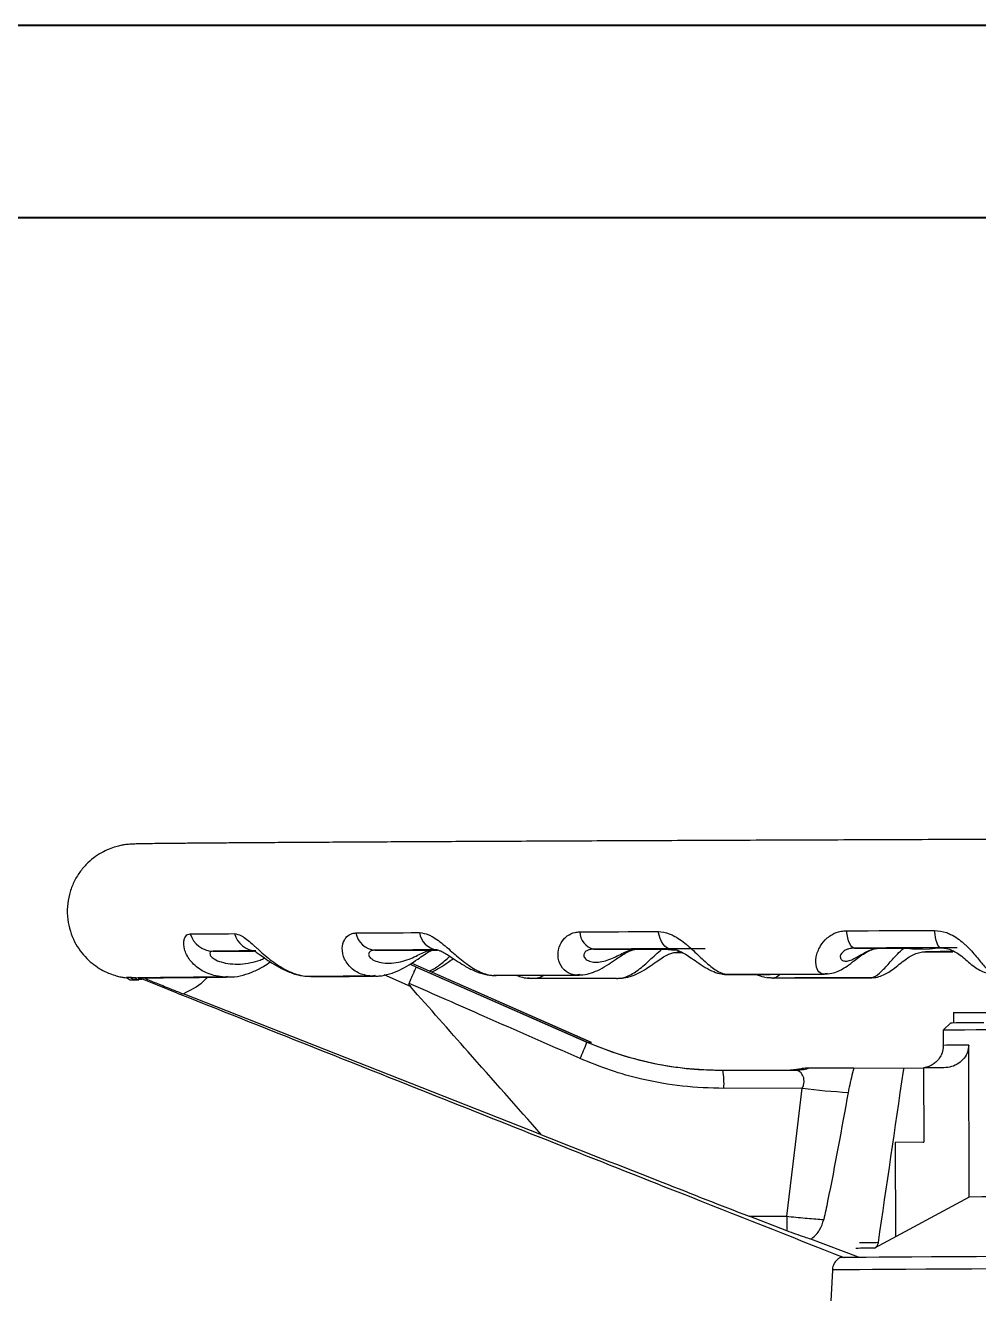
# Model space of a CAD drawing. Header units: millimetres. Extents: x 2271 to 4415, y 823 to 2339.
# Drawn here: x 3550.4 to 3677, y 2170.8 to 2339.1 of the extents above; entities that cross this region are included whole.
import ezdxf

# ---------------------------------------------------------------- set-up
doc = ezdxf.new("R2010")
doc.units = ezdxf.units.MM
doc.layers.add('AM_BOR', color=7, linetype='Continuous', lineweight=50)
doc.layers.add('粗实线', color=7, linetype='Continuous', lineweight=40)

# ---------------------------------------------------------------- blocks, each defined once
blk = doc.blocks.new('rA3')
at = {"layer": '粗实线'}
for p, q in [((753.384, 421.26), (333.384, 421.26)), ((748.384, 416.26), (358.384, 416.26))]:
    blk.add_line(p, q, dxfattribs=at)

msp = doc.modelspace()

# ---------------------------------------------------------------- linework, layer by layer
at = {"color": 7, "linetype": 'Continuous', "lineweight": 25}
for p, q in [((3635.285, 2216.552), (3636.215, 2216.426)), ((3640.673, 2216.579), (3636.055, 2216.581)), ((3660.491, 2216.678), (3663.914, 2216.671)), ((3667.492, 2216.681), (3668.538, 2216.555)), ((3668.538, 2216.555), (3670.51, 2216.563)), ((3670.51, 2216.563), (3671.558, 2216.696)), ((3671.558, 2216.696), (3672.108, 2216.699)), ((3674.102, 2216.709), (3671.932, 2216.721)), ((3575.325, 2216.271), (3580.728, 2216.283)), ((3596.821, 2216.398), (3604.475, 2216.41)), ((3625.87, 2216.537), (3631.604, 2216.54)), ((3636.215, 2216.426), (3636.806, 2216.429)), ((3636.745, 2216.097), (3637.572, 2216.099)), ((3601.498, 2214.531), (3602.345, 2214.16)), ((3602.956, 2214.112), (3601.697, 2214.663)), ((3624.982, 2204.189), (3602.329, 2214.137)), ((3602.345, 2214.16), (3624.985, 2204.215)), ((3625.552, 2204.17), (3602.956, 2214.112)), ((3625.573, 2204.139), (3602.963, 2214.084)), ((3643.514, 2213.179), (3642.952, 2213.236)), ((3656.286, 2213.232), (3643.514, 2213.179)), ((3656.566, 2213.217), (3643.902, 2213.168)), ((3656.924, 2213.292), (3656.286, 2213.232)), ((3656.566, 2213.217), (3656.349, 2213.222)), ((3656.491, 2213.241), (3656.636, 2213.243)), ((3656.716, 2213.221), (3656.573, 2213.217)), ((3656.636, 2213.243), (3656.742, 2213.244)), ((3563.864, 2212.756), (3564.372, 2212.446)), ((3564.81, 2212.462), (3564.344, 2212.772)), ((3564.372, 2212.446), (3564.81, 2212.462)), ((3565.518, 2212.406), (3564.855, 2212.415)), ((3565.129, 2212.529), (3565.695, 2212.549)), ((3565.437, 2212.703), (3565.608, 2212.6)), ((3565.6, 2212.605), (3565.695, 2212.549)), ((3565.605, 2212.603), (3565.718, 2212.556)), ((3565.695, 2212.549), (3565.719, 2212.556)), ((3565.924, 2212.496), (3565.715, 2212.499)), ((3567.965, 2211.76), (3565.97, 2212.55)), ((3570.6, 2210.711), (3567.965, 2211.76)), ((3577.277, 2212.9), (3576.915, 2212.831)), ((3588.117, 2212.941), (3588.552, 2212.914)), ((3596.892, 2213.021), (3596.393, 2212.954)), ((3601.545, 2211.579), (3598.05, 2213.107)), ((3612.459, 2213.049), (3612.92, 2213.059)), ((3623.46, 2213.091), (3612.595, 2213.039)), ((3612.734, 2213.03), (3623.573, 2213.082)), ((3617.077, 2212.706), (3617.559, 2212.644)), ((3628.916, 2212.657), (3617.691, 2212.636)), ((3624.053, 2213.155), (3623.46, 2213.091)), ((3643.606, 2213.17), (3643.902, 2213.168)), ((3648.822, 2212.769), (3649.399, 2212.711)), ((3649.753, 2212.703), (3649.483, 2212.702)), ((3649.652, 2212.705), (3649.757, 2212.703)), ((3649.753, 2212.703), (3649.652, 2212.705)), ((3649.753, 2212.703), (3662.66, 2212.732)), ((3662.584, 2212.754), (3662.734, 2212.756)), ((3662.812, 2212.736), (3662.66, 2212.732)), ((3662.666, 2212.733), (3662.812, 2212.736)), ((3662.734, 2212.756), (3662.848, 2212.758)), ((3618.955, 2191.904), (3571.418, 2210.59)), ((3673.643, 2208.144), (3673.643, 2206.782)), ((3673.643, 2208.144), (3738.928, 2208.144)), ((3673.257, 2206.771), (3672.26, 2205.768)), ((3672.26, 2205.768), (3672.266, 2203.768)), ((3675.712, 2183.642), (3675.648, 2203.807)), ((3653.67, 2200.575), (3652.872, 2200.447)), ((3660.397, 2200.759), (3669.668, 2200.789)), ((3672.365, 2200.796), (3669.668, 2200.788)), ((3669.668, 2200.789), (3669.699, 2190.907)), ((3653.563, 2198.082), (3643.159, 2198.05)), ((3669.699, 2190.907), (3665.903, 2190.895)), ((3665.903, 2190.895), (3665.942, 2178.346)), ((3669.569, 2190.906), (3669.699, 2190.907)), ((3637.381, 2184.184), (3637.411, 2184.185)), ((3675.712, 2183.642), (3663.147, 2176.858)), ((3646.498, 2181.082), (3651.488, 2181.097)), ((3651.512, 2179.155), (3646.498, 2181.082)), ((3661.02, 2175.664), (3654.698, 2178.053)), ((3658.798, 2175.734), (3658.544, 2175.587)), ((3657.551, 2173.956), (3657.31, 2169.047))]:
    msp.add_line(p, q, dxfattribs=at)
at = {"color": 7, "linetype": 'Continuous', "lineweight": 25, "flags": 128}
for points in [[(3572.337, 2218.557), (3573.021, 2218.562), (3573.719, 2218.566), (3574.431, 2218.571), (3575.156, 2218.576), (3575.894, 2218.581), (3576.646, 2218.586), (3577.411, 2218.59), (3578.19, 2218.595)], [(3594.318, 2218.687), (3595.331, 2218.693), (3596.356, 2218.698), (3597.392, 2218.704), (3598.439, 2218.709), (3599.498, 2218.714), (3600.567, 2218.72), (3601.647, 2218.725), (3602.738, 2218.731)], [(3624.021, 2218.83), (3625.294, 2218.835), (3626.576, 2218.841), (3627.866, 2218.846), (3629.164, 2218.852), (3630.47, 2218.858), (3631.784, 2218.863), (3633.106, 2218.869), (3634.435, 2218.874)], [(3636.055, 2216.581), (3635.795, 2216.622), (3635.542, 2216.742), (3635.299, 2216.94), (3635.074, 2217.21), (3634.87, 2217.547), (3634.694, 2217.943), (3634.547, 2218.389), (3634.435, 2218.874)], [(3659.422, 2218.974), (3660.868, 2218.979), (3662.32, 2218.985), (3663.776, 2218.99), (3665.237, 2218.995), (3666.701, 2219.001), (3668.17, 2219.006), (3669.644, 2219.012), (3671.12, 2219.017)], [(3660.491, 2216.678), (3660.32, 2216.719), (3660.153, 2216.84), (3659.993, 2217.038), (3659.844, 2217.309), (3659.71, 2217.646), (3659.593, 2218.042), (3659.496, 2218.488), (3659.422, 2218.974)], [(3671.932, 2216.721), (3671.802, 2216.762), (3671.676, 2216.883), (3671.554, 2217.081), (3671.442, 2217.351), (3671.34, 2217.689), (3671.251, 2218.085), (3671.177, 2218.531), (3671.12, 2219.017)], [(3636.055, 2216.581), (3634.755, 2216.576), (3633.462, 2216.57), (3632.177, 2216.565), (3630.9, 2216.559), (3629.63, 2216.554), (3628.369, 2216.548), (3627.115, 2216.543), (3625.87, 2216.537)], [(3636.253, 2216.556), (3636.184, 2216.556), (3635.734, 2216.554), (3635.285, 2216.552)], [(3671.932, 2216.721), (3670.487, 2216.715), (3669.047, 2216.71), (3667.61, 2216.705), (3666.178, 2216.7), (3664.749, 2216.694), (3663.325, 2216.689), (3661.906, 2216.684), (3660.491, 2216.678)], [(3671.558, 2216.696), (3671.048, 2216.694), (3670.538, 2216.692), (3670.029, 2216.69), (3669.52, 2216.689), (3669.012, 2216.687), (3668.505, 2216.685), (3667.998, 2216.683), (3667.492, 2216.681)], [(3581.048, 2216.308), (3580.287, 2216.303), (3579.539, 2216.299), (3578.803, 2216.294), (3578.081, 2216.289), (3577.372, 2216.284), (3576.676, 2216.28), (3575.994, 2216.275), (3575.325, 2216.271)], [(3605.056, 2216.44), (3603.989, 2216.435), (3602.933, 2216.43), (3601.887, 2216.425), (3600.852, 2216.419), (3599.828, 2216.414), (3598.814, 2216.409), (3597.812, 2216.404), (3596.821, 2216.398)], [(3669.725, 2216.176), (3669.771, 2216.176), (3671.214, 2216.18), (3672.66, 2216.184), (3673.562, 2216.186)], [(3673.257, 2206.771), (3673.437, 2206.778), (3673.975, 2206.786), (3674.865, 2206.796), (3676.098, 2206.806), (3677.661, 2206.816)], [(3678.525, 2205.825), (3676.652, 2205.814), (3675.092, 2205.803), (3673.863, 2205.793), (3672.975, 2205.783), (3672.439, 2205.775), (3672.26, 2205.768)], [(3625.01, 2204.175), (3625.07, 2204.174), (3625.552, 2204.17)], [(3625.552, 2204.17), (3625.573, 2204.145), (3625.573, 2204.14)], [(3643.036, 2200.462), (3648.392, 2200.479), (3652.601, 2200.492)], [(3652.601, 2200.492), (3652.191, 2200.485), (3651.959, 2200.48)], [(3651.488, 2181.097), (3652.65, 2190.609), (3653.563, 2198.082)], [(3710.079, 2183.788), (3706.565, 2183.777), (3703.059, 2183.766), (3699.595, 2183.753), (3696.209, 2183.741), (3692.935, 2183.728), (3689.807, 2183.715), (3686.854, 2183.703), (3684.109, 2183.69), (3681.598, 2183.677), (3679.347, 2183.665), (3677.378, 2183.653), (3675.712, 2183.642)], [(3707.309, 2175.831), (3703.173, 2175.818), (3699.067, 2175.804), (3695.021, 2175.79), (3691.063, 2175.775), (3687.222, 2175.76), (3683.526, 2175.745), (3680.001, 2175.73), (3676.673, 2175.715), (3673.566, 2175.7), (3670.702, 2175.685), (3668.101, 2175.671), (3665.784, 2175.657), (3663.765, 2175.644), (3662.06, 2175.631), (3660.681, 2175.62), (3659.638, 2175.609), (3658.938, 2175.599), (3658.587, 2175.59), (3658.544, 2175.587)], [(3707.314, 2174.206), (3703.094, 2174.192), (3698.904, 2174.178), (3694.775, 2174.163), (3690.736, 2174.148), (3686.816, 2174.133), (3683.045, 2174.118), (3679.448, 2174.102), (3676.052, 2174.087), (3672.881, 2174.071), (3669.958, 2174.057), (3667.305, 2174.042), (3664.939, 2174.028), (3662.879, 2174.015), (3661.14, 2174.002), (3659.732, 2173.99), (3658.668, 2173.979), (3657.954, 2173.969), (3657.596, 2173.96), (3657.551, 2173.956)]]:
    msp.add_lwpolyline(points, dxfattribs=at)
at = {"color": 7, "linetype": 'Continuous', "lineweight": 25}
for centre, radius, start, end in [((3575.425, 2219.496), 3.227, 196.92281, 268.22475), ((3581.193, 2219.418), 3.113, 195.32616, 267.34752), ((3597.1, 2219.216), 2.831, 190.7577, 264.35895), ((3605.414, 2219.121), 2.704, 188.29838, 262.39021), ((3626.476, 2218.918), 2.457, 182.06593, 255.71377), ((3585.166, 2219.649), 42.712, 335.6268, 338.77989), ((3675.504, 2069.042), 134.765, 89.93881, 91.37684), ((3630.102, 2198.589), 13.068, 357.63696, 8.24133), ((3652.58, 2207.628), 7.136, 270.16394, 284.82777), ((3654.342, 2186.294), 14.435, 89.74543, 92.98767), ((3663.294, 2272.07), 74.624, 262.5075, 267.20047), ((3789.057, 2181.88), 137.571, 180.32599, 181.13508), ((3663.164, 2089.675), 87.183, 90.01115, 91.63976), ((3663.658, 2090.818), 86.769, 89.99688, 91.65183)]:
    msp.add_arc(centre, radius, start, end, dxfattribs=at)
for points, knots in [([(3837.493, 2231.444), (3836.861, 2231.445), (3835.3, 2231.446), (3832.482, 2231.447), (3829.091, 2231.448), (3825.422, 2231.447), (3821.495, 2231.445), (3817.316, 2231.441), (3812.895, 2231.437), (3808.241, 2231.431), (3803.365, 2231.425), (3798.277, 2231.417), (3792.989, 2231.408), (3787.511, 2231.398), (3781.857, 2231.387), (3776.039, 2231.375), (3770.069, 2231.362), (3763.961, 2231.348), (3757.729, 2231.333), (3751.385, 2231.317), (3744.945, 2231.301), (3738.422, 2231.283), (3731.831, 2231.265), (3725.186, 2231.246), (3718.503, 2231.226), (3711.795, 2231.206), (3705.078, 2231.185), (3698.366, 2231.163), (3691.675, 2231.141), (3685.019, 2231.118), (3678.413, 2231.095), (3671.872, 2231.072), (3665.409, 2231.048), (3659.04, 2231.024), (3652.778, 2230.999), (3646.638, 2230.975), (3640.632, 2230.95), (3634.775, 2230.926), (3629.078, 2230.901), (3623.555, 2230.877), (3618.218, 2230.852), (3613.079, 2230.828), (3608.149, 2230.804), (3603.438, 2230.78), (3598.958, 2230.756), (3594.717, 2230.733), (3590.727, 2230.71), (3586.994, 2230.688), (3583.528, 2230.666), (3580.335, 2230.645), (3577.423, 2230.625), (3574.798, 2230.605), (3572.465, 2230.586), (3570.428, 2230.567), (3568.69, 2230.549), (3567.252, 2230.532), (3566.115, 2230.516), (3565.242, 2230.498), (3564.81, 2230.487), (3564.387, 2230.465), (3564.05, 2230.438), (3563.631, 2230.387), (3563.112, 2230.299), (3562.399, 2230.127), (3561.514, 2229.824), (3560.508, 2229.34), (3559.459, 2228.65), (3558.437, 2227.738), (3557.512, 2226.597), (3556.761, 2225.261), (3556.241, 2223.78), (3555.98, 2222.169), (3556.022, 2220.522), (3556.363, 2218.939), (3556.937, 2217.535), (3557.685, 2216.32), (3558.556, 2215.3), (3559.501, 2214.474), (3560.472, 2213.834), (3561.413, 2213.371), (3562.26, 2213.065), (3562.965, 2212.882), (3563.493, 2212.784), (3563.79, 2212.743), (3563.887, 2212.733), (3563.905, 2212.731)], [0, 0, 0, 0, 0.0110684, 0.0273711, 0.0436679, 0.0599607, 0.0762506, 0.0925385, 0.1088249, 0.12511, 0.1413943, 0.1576779, 0.1739609, 0.1902435, 0.2065257, 0.2228075, 0.2390892, 0.2553706, 0.2716519, 0.287933, 0.304214, 0.320495, 0.3367758, 0.3530566, 0.3693373, 0.3856181, 0.4018988, 0.4181795, 0.4344602, 0.4507409, 0.4670217, 0.4833025, 0.4995834, 0.5158643, 0.5321454, 0.5484266, 0.5647079, 0.5809894, 0.5972711, 0.613553, 0.6298353, 0.6461179, 0.662401, 0.6786847, 0.694969, 0.7112543, 0.7275406, 0.7438285, 0.7601184, 0.7764109, 0.7927073, 0.8090091, 0.8253193, 0.8416426, 0.8579882, 0.874375, 0.8908477, 0.9075372, 0.9250134, 0.9304388, 0.9336287, 0.9354293, 0.9371416, 0.9389823, 0.9413668, 0.9441481, 0.9471667, 0.9505105, 0.9540906, 0.9578127, 0.9616135, 0.9654544, 0.9696284, 0.9735231, 0.9771757, 0.9806185, 0.9838633, 0.9869091, 0.9897422, 0.9923293, 0.9945963, 0.9964557, 0.998026, 0.9996193, 1, 1, 1, 1]), ([(3576.915, 2212.831), (3576.518, 2212.869), (3575.392, 2212.978), (3573.698, 2213.68), (3572.223, 2214.996), (3571.503, 2216.446), (3571.425, 2217.469), (3571.612, 2218.147), (3571.913, 2218.503), (3572.229, 2218.543), (3572.337, 2218.557)], [0, 0, 0, 0, 0.10046269, 0.28477297, 0.47069851, 0.63831063, 0.76809339, 0.83205533, 0.94289075, 1, 1, 1, 1]), ([(3578.19, 2218.595), (3578.491, 2218.54), (3578.902, 2218.465), (3579.804, 2217.885), (3580.518, 2217.258), (3581.648, 2216.229), (3582.95, 2215.066), (3584.916, 2213.754), (3586.725, 2213.056), (3587.796, 2212.945), (3588.169, 2212.906)], [0, 0, 0, 0, 0.1229579, 0.16818, 0.3271489, 0.3619897, 0.5300428, 0.7164575, 0.9012527, 1, 1, 1, 1]), ([(3596.393, 2212.954), (3596.072, 2212.993), (3595.142, 2213.106), (3593.794, 2213.804), (3592.729, 2215.122), (3592.409, 2216.574), (3592.661, 2217.598), (3593.14, 2218.277), (3593.675, 2218.633), (3594.155, 2218.674), (3594.318, 2218.687)], [0, 0, 0, 0, 0.0973705, 0.2823142, 0.4688787, 0.6370669, 0.7672959, 0.8314778, 0.9426944, 1, 1, 1, 1]), ([(3602.738, 2218.731), (3603.147, 2218.676), (3603.706, 2218.601), (3604.83, 2218.021), (3605.655, 2217.394), (3606.866, 2216.365), (3608.162, 2215.2), (3609.934, 2213.887), (3611.449, 2213.194), (3612.305, 2213.078), (3612.595, 2213.039)], [0, 0, 0, 0, 0.1234823, 0.1688973, 0.3285444, 0.3635336, 0.5323037, 0.7195139, 0.9050976, 1, 1, 1, 1]), ([(3623.46, 2213.091), (3623.235, 2213.13), (3622.563, 2213.249), (3621.648, 2213.941), (3621.065, 2215.262), (3621.168, 2216.714), (3621.731, 2217.739), (3622.47, 2218.418), (3623.203, 2218.775), (3623.813, 2218.816), (3624.021, 2218.83)], [0, 0, 0, 0, 0.09313268, 0.27894452, 0.4663848, 0.63536244, 0.76620296, 0.83068641, 0.9424253, 1, 1, 1, 1]), ([(3634.435, 2218.874), (3634.924, 2218.82), (3635.592, 2218.745), (3636.863, 2218.165), (3637.743, 2217.537), (3638.951, 2216.508), (3640.153, 2215.342), (3641.61, 2214.027), (3642.732, 2213.341), (3643.322, 2213.219), (3643.514, 2213.179)], [0, 0, 0, 0, 0.1241401, 0.169797, 0.3302948, 0.3654702, 0.5351398, 0.7233478, 0.9099206, 1, 1, 1, 1]), ([(3656.286, 2213.232), (3656.166, 2213.272), (3655.791, 2213.396), (3655.364, 2214.081), (3655.302, 2215.404), (3655.82, 2216.858), (3656.656, 2217.883), (3657.604, 2218.562), (3658.484, 2218.919), (3659.184, 2218.96), (3659.422, 2218.974)], [0, 0, 0, 0, 0.0880306, 0.2748876, 0.4633822, 0.6333103, 0.7648871, 0.8297336, 0.9421013, 1, 1, 1, 1]), ([(3671.12, 2219.017), (3671.656, 2218.962), (3672.388, 2218.887), (3673.718, 2218.307), (3674.593, 2217.679), (3675.716, 2216.648), (3676.743, 2215.482), (3677.787, 2214.165), (3678.448, 2213.486), (3678.741, 2213.359), (3678.833, 2213.319)], [0, 0, 0, 0, 0.1248875, 0.1708193, 0.3322837, 0.3676705, 0.5383622, 0.7277038, 0.9154005, 1, 1, 1, 1]), ([(3628.916, 2212.657), (3629.116, 2212.66), (3629.776, 2212.669), (3631.002, 2213.173), (3632.535, 2214.326), (3633.818, 2215.581), (3634.648, 2216.302), (3634.935, 2216.551)], [0, 0, 0, 0, 0.1177874, 0.3901672, 0.6482216, 0.8785397, 1, 1, 1, 1]), ([(3631.604, 2216.54), (3631.607, 2216.54), (3632.401, 2216.542), (3633.667, 2216.546), (3634.867, 2216.55), (3635.285, 2216.552)], [0, 0, 0, 0, 0.0030301, 0.6533221, 1, 1, 1, 1]), ([(3636.074, 2216.578), (3636.239, 2216.569), (3636.551, 2216.55), (3637.194, 2216.337), (3637.914, 2215.971), (3638.722, 2215.443), (3639.647, 2214.779), (3640.655, 2214.09), (3641.737, 2213.555), (3642.598, 2213.252), (3643.088, 2213.227), (3643.198, 2213.221)], [0, 0, 0, 0, 0.09268407, 0.17564621, 0.26420274, 0.36258732, 0.49162856, 0.66047758, 0.81952076, 0.95945197, 1, 1, 1, 1]), ([(3657.006, 2213.248), (3657.312, 2213.307), (3657.922, 2213.425), (3658.745, 2213.806), (3659.586, 2214.331), (3660.382, 2214.952), (3661.223, 2215.604), (3662.019, 2216.128), (3662.789, 2216.481), (3663.416, 2216.655), (3663.76, 2216.652), (3663.895, 2216.651)], [0, 0, 0, 0, 0.1163413, 0.2329851, 0.3637291, 0.5299073, 0.6552032, 0.7646515, 0.8529311, 0.9421255, 1, 1, 1, 1]), ([(3660.491, 2216.678), (3660.23, 2216.659), (3659.894, 2216.635), (3659.393, 2216.472), (3659.07, 2216.295), (3658.727, 2215.975), (3658.548, 2215.576), (3658.662, 2215.189), (3659, 2214.958), (3659.486, 2214.919), (3660.069, 2215.084), (3660.714, 2215.418), (3661.424, 2215.852), (3662.225, 2216.288), (3663.076, 2216.609), (3663.644, 2216.651), (3663.914, 2216.671)], [0, 0, 0, 0, 0.0591805, 0.0764019, 0.1316892, 0.1593134, 0.2338187, 0.3263032, 0.4272087, 0.5354068, 0.6422179, 0.7354441, 0.8101945, 0.8743386, 0.9403152, 1, 1, 1, 1]), ([(3662.666, 2212.733), (3662.724, 2212.742), (3663.056, 2212.795), (3663.756, 2213.245), (3664.869, 2214.399), (3665.928, 2215.672), (3666.743, 2216.412), (3667.038, 2216.68)], [0, 0, 0, 0, 0.0608204, 0.3478166, 0.619718, 0.8623942, 1, 1, 1, 1]), ([(3663.914, 2216.671), (3663.917, 2216.671), (3664.648, 2216.673), (3665.823, 2216.676), (3667.066, 2216.68), (3667.492, 2216.681)], [0, 0, 0, 0, 0.0030294, 0.6583674, 1, 1, 1, 1]), ([(3671.976, 2216.713), (3672.216, 2216.699), (3672.697, 2216.67), (3673.462, 2216.397), (3674.232, 2215.971), (3674.968, 2215.407), (3675.643, 2214.809), (3676.298, 2214.247), (3677.056, 2213.763), (3677.736, 2213.456), (3678.166, 2213.398), (3678.305, 2213.38)], [0, 0, 0, 0, 0.0919755, 0.1847131, 0.2784811, 0.4017715, 0.5535406, 0.7090815, 0.8388009, 0.9480409, 1, 1, 1, 1]), ([(3575.325, 2216.271), (3575.208, 2216.252), (3575.058, 2216.228), (3574.928, 2216.065), (3574.912, 2215.889), (3575.071, 2215.57), (3575.525, 2215.174), (3576.451, 2214.79), (3577.644, 2214.563), (3578.974, 2214.527), (3580.308, 2214.701), (3581.406, 2214.992), (3582.005, 2215.261), (3582.208, 2215.352)], [0, 0, 0, 0, 0.075578, 0.0975702, 0.1681769, 0.203454, 0.2986034, 0.4167134, 0.5455775, 0.683754, 0.8201583, 0.9392126, 1, 1, 1, 1]), ([(3580.713, 2216.344), (3580.715, 2216.345), (3580.718, 2216.346), (3581.028, 2216.174), (3581.504, 2215.855), (3582.214, 2215.343), (3583.182, 2214.669), (3584.407, 2213.932), (3585.815, 2213.328), (3587.094, 2212.974), (3587.85, 2212.95), (3588.117, 2212.941)], [0, 0, 0, 0, 0.0631138, 0.1283162, 0.2002165, 0.3035717, 0.4241939, 0.5739843, 0.7505391, 0.9117632, 1, 1, 1, 1]), ([(3596.821, 2216.398), (3596.643, 2216.38), (3596.414, 2216.355), (3596.139, 2216.193), (3596.009, 2216.015), (3595.996, 2215.696), (3596.252, 2215.299), (3596.948, 2214.915), (3597.915, 2214.686), (3599.033, 2214.65), (3600.192, 2214.818), (3601.283, 2215.154), (3602.256, 2215.589), (3603.118, 2216.026), (3603.859, 2216.348), (3604.277, 2216.39), (3604.475, 2216.41)], [0, 0, 0, 0, 0.05918098, 0.07640205, 0.1316902, 0.159314, 0.23382019, 0.32630562, 0.42721207, 0.53541067, 0.64222173, 0.7354472, 0.81019653, 0.87433982, 0.94031596, 1, 1, 1, 1]), ([(3596.752, 2212.977), (3596.973, 2212.972), (3597.648, 2212.957), (3598.783, 2213.221), (3600.11, 2213.722), (3601.355, 2214.413), (3602.444, 2215.148), (3603.329, 2215.774), (3603.974, 2216.183), (3604.379, 2216.38), (3604.517, 2216.411), (3604.498, 2216.41), (3604.491, 2216.409)], [0, 0, 0, 0, 0.0693866, 0.2123069, 0.358073, 0.5017953, 0.6343844, 0.7402058, 0.8234299, 0.8954001, 0.9671589, 1, 1, 1, 1]), ([(3604.072, 2213.597), (3604.509, 2213.844), (3605.436, 2214.369), (3606.327, 2215.167), (3606.797, 2215.588)], [0, 0, 0, 0, 0.4719072, 1, 1, 1, 1]), ([(3604.331, 2213.483), (3604.691, 2213.667), (3605.448, 2214.055), (3606.421, 2214.725), (3607.021, 2215.134), (3607.25, 2215.29)], [0, 0, 0, 0, 0.35919014, 0.75532733, 1, 1, 1, 1]), ([(3604.475, 2216.41), (3604.479, 2216.41), (3604.699, 2216.411), (3604.914, 2216.412), (3605.125, 2216.413)], [0, 0, 0, 0, 0.01704747, 1, 1, 1, 1]), ([(3605.081, 2216.438), (3605.098, 2216.438), (3605.131, 2216.438), (3605.428, 2216.364), (3605.913, 2216.136), (3606.572, 2215.749), (3607.42, 2215.176), (3608.484, 2214.471), (3609.702, 2213.774), (3611.032, 2213.28), (3611.971, 2213.037), (3612.438, 2213.049), (3612.459, 2213.049)], [0, 0, 0, 0, 0.073231, 0.1497822, 0.2187692, 0.2954945, 0.4030461, 0.5269507, 0.6847627, 0.8446821, 0.9928196, 1, 1, 1, 1]), ([(3623.768, 2213.106), (3623.991, 2213.105), (3624.605, 2213.1), (3625.594, 2213.363), (3626.731, 2213.837), (3627.813, 2214.486), (3628.805, 2215.175), (3629.669, 2215.767), (3630.394, 2216.194), (3630.991, 2216.445), (3631.382, 2216.535), (3631.532, 2216.531), (3631.587, 2216.529)], [0, 0, 0, 0, 0.0742716, 0.2046042, 0.3405151, 0.4880955, 0.6167999, 0.7153661, 0.8008646, 0.8756127, 0.9541234, 1, 1, 1, 1]), ([(3625.87, 2216.537), (3625.643, 2216.519), (3625.35, 2216.494), (3624.948, 2216.331), (3624.714, 2216.154), (3624.53, 2215.834), (3624.569, 2215.436), (3624.989, 2215.051), (3625.664, 2214.82), (3626.495, 2214.783), (3627.396, 2214.95), (3628.295, 2215.285), (3629.166, 2215.719), (3630.027, 2216.156), (3630.851, 2216.478), (3631.361, 2216.52), (3631.604, 2216.54)], [0, 0, 0, 0, 0.0591807, 0.076402, 0.1316897, 0.1593137, 0.2338195, 0.3263045, 0.4272106, 0.5354089, 0.64222, 0.7354458, 0.8101956, 0.8743392, 0.9403156, 1, 1, 1, 1]), ([(3629.075, 2212.676), (3629.344, 2212.681), (3629.992, 2212.691), (3630.989, 2212.979), (3632.081, 2213.467), (3633.12, 2214.117), (3634.085, 2214.802), (3634.932, 2215.38), (3635.66, 2215.796), (3636.27, 2216.035), (3636.672, 2216.12), (3636.831, 2216.109), (3636.879, 2216.106)], [0, 0, 0, 0, 0.0904682, 0.2178693, 0.3519181, 0.5005895, 0.6278116, 0.7252798, 0.8097741, 0.8858162, 0.9652744, 1, 1, 1, 1]), ([(3637.584, 2216.121), (3637.357, 2216.121), (3637.126, 2216.12), (3636.903, 2216.119), (3636.9, 2216.119)], [0, 0, 0, 0, 0.9836598, 1, 1, 1, 1]), ([(3662.848, 2212.758), (3662.927, 2212.757), (3663.311, 2212.755), (3663.956, 2212.948), (3664.728, 2213.284), (3665.477, 2213.765), (3666.196, 2214.335), (3666.946, 2214.95), (3667.699, 2215.49), (3668.448, 2215.894), (3669.185, 2216.148), (3669.638, 2216.176), (3669.864, 2216.189)], [0, 0, 0, 0, 0.0281409, 0.1359295, 0.2424381, 0.357224, 0.5055858, 0.6363107, 0.7390645, 0.8283304, 0.9141316, 1, 1, 1, 1]), ([(3673.406, 2216.209), (3672.988, 2216.208), (3671.753, 2216.204), (3670.609, 2216.199), (3669.895, 2216.196), (3669.892, 2216.196)], [0, 0, 0, 0, 0.338079, 0.9969543, 1, 1, 1, 1]), ([(3577.321, 2212.854), (3577.491, 2212.848), (3578.163, 2212.821), (3579.344, 2213.061), (3580.782, 2213.551), (3581.997, 2214.181), (3582.673, 2214.654), (3582.947, 2214.845)], [0, 0, 0, 0, 0.0860717, 0.3396587, 0.5913251, 0.8346208, 1, 1, 1, 1]), ([(3601.364, 2211.996), (3601.49, 2212.283), (3601.685, 2212.724), (3601.915, 2213.24), (3602.119, 2213.693), (3602.279, 2214.041), (3602.337, 2214.155), (3602.345, 2214.165), (3602.345, 2214.162), (3602.345, 2214.16)], [0, 0, 0, 0, 0.2389974, 0.3678339, 0.4996781, 0.7489725, 0.9246803, 0.9739406, 1, 1, 1, 1]), ([(3602.956, 2214.112), (3602.958, 2214.112), (3602.962, 2214.114), (3602.968, 2214.12), (3602.965, 2214.108), (3602.965, 2214.108)], [0, 0, 0, 0, 0.34336388, 0.99225069, 1, 1, 1, 1]), ([(3642.952, 2213.236), (3643.151, 2213.205), (3643.376, 2213.17), (3643.582, 2213.17), (3643.606, 2213.17)], [0, 0, 0, 0, 0.8864466, 1, 1, 1, 1]), ([(3643.606, 2213.17), (3644.731, 2213.174), (3648.897, 2213.192), (3653.205, 2213.209), (3656.349, 2213.222)], [0, 0, 0, 0, 0.2701139, 1, 1, 1, 1]), ([(3647.489, 2213.196), (3647.566, 2213.156), (3647.933, 2212.964), (3648.357, 2212.869), (3648.693, 2212.794)], [0, 0, 0, 0, 0.2097277, 1, 1, 1, 1]), ([(3650.582, 2213.194), (3650.391, 2212.997), (3650.152, 2212.751), (3649.823, 2212.711), (3649.757, 2212.703)], [0, 0, 0, 0, 0.7989556, 1, 1, 1, 1]), ([(3656.349, 2213.222), (3656.527, 2213.232), (3656.733, 2213.243), (3656.902, 2213.286), (3656.924, 2213.292)], [0, 0, 0, 0, 0.8689721, 1, 1, 1, 1]), ([(3564.344, 2212.772), (3564.219, 2212.769), (3564.008, 2212.764), (3563.905, 2212.758), (3563.864, 2212.756)], [0, 0, 0, 0, 0.5928905, 1, 1, 1, 1]), ([(3565.217, 2212.708), (3565.128, 2212.712), (3564.925, 2212.721), (3564.659, 2212.743), (3564.459, 2212.763), (3564.369, 2212.772), (3564.351, 2212.772), (3564.344, 2212.772)], [0, 0, 0, 0, 0.2157643, 0.4867513, 0.6829322, 0.8795299, 1, 1, 1, 1]), ([(3564.811, 2212.462), (3564.829, 2212.467), (3564.874, 2212.48), (3565.029, 2212.577), (3565.179, 2212.682), (3565.217, 2212.708)], [0, 0, 0, 0, 0.3322115, 0.831009, 1, 1, 1, 1]), ([(3576.915, 2212.831), (3575.755, 2212.822), (3573.43, 2212.804), (3570.802, 2212.78), (3568.75, 2212.76), (3567.213, 2212.742), (3565.992, 2212.724), (3565.476, 2212.714), (3565.217, 2212.708)], [0, 0, 0, 0, 0.1925819, 0.3859175, 0.538678, 0.6914384, 0.8457192, 1, 1, 1, 1]), ([(3565.437, 2212.703), (3565.633, 2212.707), (3566.248, 2212.72), (3567.976, 2212.744), (3570.72, 2212.772), (3573.804, 2212.799), (3576.005, 2212.816), (3577.107, 2212.824)], [0, 0, 0, 0, 0.1199161, 0.3761653, 0.6341936, 0.816777, 1, 1, 1, 1]), ([(3566.207, 2212.712), (3566.784, 2212.471), (3567.955, 2211.983), (3569.726, 2211.262), (3570.903, 2210.794), (3571.418, 2210.59)], [0, 0, 0, 0, 0.3541254, 0.7175532, 1, 1, 1, 1]), ([(3574.581, 2212.805), (3574.392, 2212.599), (3573.513, 2211.643), (3572.339, 2211.053), (3571.418, 2210.59)], [0, 0, 0, 0, 0.2152211, 1, 1, 1, 1]), ([(3577.107, 2212.824), (3577.175, 2212.834), (3577.256, 2212.846), (3577.274, 2212.892), (3577.277, 2212.9)], [0, 0, 0, 0, 0.8413532, 1, 1, 1, 1]), ([(3596.393, 2212.954), (3594.947, 2212.946), (3592.068, 2212.929), (3589.465, 2212.914), (3588.169, 2212.906)], [0, 0, 0, 0, 0.50249597, 1, 1, 1, 1]), ([(3588.347, 2212.899), (3589.691, 2212.907), (3592.291, 2212.923), (3595.164, 2212.939), (3596.552, 2212.946)], [0, 0, 0, 0, 0.5169038, 1, 1, 1, 1]), ([(3596.552, 2212.946), (3596.666, 2212.957), (3596.802, 2212.968), (3596.88, 2213.014), (3596.892, 2213.021)], [0, 0, 0, 0, 0.8451452, 1, 1, 1, 1]), ([(3601.364, 2211.996), (3601.36, 2211.984), (3601.351, 2211.958), (3601.351, 2211.897), (3601.395, 2211.756), (3601.481, 2211.655), (3601.545, 2211.579)], [0, 0, 0, 0, 0.0824935, 0.1705882, 0.3803725, 1, 1, 1, 1]), ([(3624.072, 2202.022), (3619.833, 2203.883), (3612.262, 2207.205), (3604.694, 2210.532), (3601.364, 2211.996)], [0, 0, 0, 0, 0.56, 1, 1, 1, 1]), ([(3618.955, 2191.904), (3615.702, 2195.574), (3609.893, 2202.127), (3604.096, 2208.69), (3601.545, 2211.579)], [0, 0, 0, 0, 0.5600022, 1, 1, 1, 1]), ([(3612.515, 2213.051), (3612.567, 2213.042), (3612.646, 2213.03), (3612.712, 2213.03), (3612.734, 2213.03)], [0, 0, 0, 0, 0.6600525, 1, 1, 1, 1]), ([(3615.665, 2213.053), (3615.911, 2212.959), (3616.479, 2212.743), (3617.078, 2212.697), (3617.418, 2212.671)], [0, 0, 0, 0, 0.4330068, 1, 1, 1, 1]), ([(3617.691, 2212.636), (3617.525, 2212.645), (3617.329, 2212.656), (3617.111, 2212.7), (3617.077, 2212.706)], [0, 0, 0, 0, 0.8481815, 1, 1, 1, 1]), ([(3619.296, 2213.071), (3618.999, 2212.903), (3618.516, 2212.63), (3617.921, 2212.635), (3617.691, 2212.636)], [0, 0, 0, 0, 0.6134905, 1, 1, 1, 1]), ([(3623.573, 2213.082), (3623.726, 2213.092), (3623.904, 2213.104), (3624.034, 2213.148), (3624.053, 2213.155)], [0, 0, 0, 0, 0.8534307, 1, 1, 1, 1]), ([(3649.483, 2212.702), (3649.296, 2212.711), (3649.078, 2212.721), (3648.853, 2212.763), (3648.822, 2212.769)], [0, 0, 0, 0, 0.8601109, 1, 1, 1, 1]), ([(3662.666, 2212.733), (3660.237, 2212.727), (3655.874, 2212.717), (3651.635, 2212.707), (3649.757, 2212.703)], [0, 0, 0, 0, 0.5569482, 1, 1, 1, 1]), ([(3570.6, 2210.711), (3581.679, 2206.306), (3603.936, 2197.456), (3626.2, 2188.621), (3637.381, 2184.184)], [0, 0, 0, 0, 0.4977752, 1, 1, 1, 1]), ([(3643.056, 2200.423), (3641.351, 2200.473), (3638.052, 2200.57), (3633.318, 2201.394), (3628.971, 2202.563), (3626.284, 2203.658), (3624.982, 2204.189)], [0, 0, 0, 0, 0.275122, 0.5322507, 0.7734121, 1, 1, 1, 1]), ([(3624.985, 2204.215), (3626.505, 2203.598), (3629.474, 2202.393), (3632.598, 2201.683), (3634.122, 2201.336)], [0, 0, 0, 0, 0.5119355, 1, 1, 1, 1]), ([(3672.234, 2203.761), (3672.243, 2203.657), (3672.278, 2203.25), (3672.065, 2202.597), (3671.674, 2201.918), (3671.197, 2201.435), (3670.714, 2201.113), (3670.269, 2200.92), (3669.921, 2200.827), (3669.724, 2200.793), (3669.669, 2200.787), (3669.654, 2200.785)], [0, 0, 0, 0, 0.0700215, 0.2747893, 0.4471165, 0.5971354, 0.7274898, 0.8377737, 0.9247615, 0.9796527, 1, 1, 1, 1]), ([(3675.648, 2203.807), (3675.617, 2203.493), (3675.555, 2202.865), (3675.065, 2202.02), (3674.331, 2201.34), (3673.395, 2200.885), (3672.702, 2200.825), (3672.365, 2200.796)], [0, 0, 0, 0, 0.190511, 0.3807243, 0.5789225, 0.7952783, 1, 1, 1, 1]), ([(3643.159, 2198.05), (3641.317, 2198.107), (3637.646, 2198.219), (3632.611, 2199.137), (3628.072, 2200.39), (3625.408, 2201.477), (3624.072, 2202.022)], [0, 0, 0, 0, 0.2815396, 0.5608619, 0.7796518, 1, 1, 1, 1]), ([(3634.385, 2201.292), (3635.81, 2201.047), (3638.673, 2200.553), (3641.577, 2200.493), (3643.036, 2200.462)], [0, 0, 0, 0, 0.4978888, 1, 1, 1, 1]), ([(3653.697, 2200.746), (3653.644, 2200.729), (3653.4, 2200.651), (3653.011, 2200.58), (3652.618, 2200.523), (3652.384, 2200.5), (3652.248, 2200.49), (3652.212, 2200.488), (3652.196, 2200.487)], [0, 0, 0, 0, 0.07077924, 0.32303747, 0.51368707, 0.66561935, 0.84729112, 1, 1, 1, 1]), ([(3653.563, 2198.082), (3653.63, 2198.241), (3653.76, 2198.551), (3653.817, 2199.026), (3653.761, 2199.454), (3653.559, 2199.946), (3653.141, 2200.391), (3652.783, 2200.458), (3652.601, 2200.492)], [0, 0, 0, 0, 0.1251651, 0.2440023, 0.362149, 0.4834229, 0.7377951, 1, 1, 1, 1]), ([(3660.397, 2200.759), (3660.199, 2200.758), (3659.484, 2200.753), (3658.032, 2200.746), (3656.415, 2200.739), (3655.369, 2200.734), (3654.755, 2200.732), (3654.47, 2200.73), (3654.424, 2200.73), (3654.407, 2200.729)], [0, 0, 0, 0, 0.13772, 0.4960856, 0.7059806, 0.8342591, 0.9369967, 0.9760494, 1, 1, 1, 1]), ([(3660.397, 2200.759), (3660.177, 2199.915), (3659.897, 2198.847), (3659.692, 2197.763), (3659.649, 2197.534)], [0, 0, 0, 0, 0.7895012, 1, 1, 1, 1]), ([(3663.663, 2177.587), (3664.767, 2185.17), (3665.894, 2192.901), (3667.029, 2200.631), (3667.05, 2200.78)], [0, 0, 0, 0, 0.9807886, 1, 1, 1, 1]), ([(3659.649, 2197.534), (3658.775, 2192.711), (3657.753, 2187.074), (3656.588, 2181.466), (3656.42, 2180.656)], [0, 0, 0, 0, 0.8556334, 1, 1, 1, 1]), ([(3618.955, 2191.904), (3624.32, 2189.788), (3633.497, 2186.17), (3642.683, 2182.575), (3646.498, 2181.082)], [0, 0, 0, 0, 0.5846705, 1, 1, 1, 1]), ([(3637.411, 2184.185), (3644.628, 2181.328), (3651.868, 2178.462), (3659.114, 2175.609), (3659.138, 2175.6)], [0, 0, 0, 0, 0.9967063, 1, 1, 1, 1]), ([(3651.488, 2181.097), (3651.488, 2181.097), (3652.305, 2181.005), (3653.966, 2180.835), (3655.582, 2180.707), (3656.324, 2180.662), (3656.42, 2180.656)], [0, 0, 0, 0, 0.00001, 0.4644705, 0.9305988, 1, 1, 1, 1]), ([(3654.698, 2178.053), (3654.737, 2178.081), (3655.195, 2178.415), (3655.956, 2179.211), (3656.268, 2180.182), (3656.42, 2180.656)], [0, 0, 0, 0, 0.0459515, 0.5348902, 1, 1, 1, 1]), ([(3654.698, 2178.053), (3654.428, 2178.137), (3653.453, 2178.442), (3652.327, 2178.855), (3651.512, 2179.155)], [0, 0, 0, 0, 0.2767932, 1, 1, 1, 1]), ([(3663.147, 2176.858), (3663.229, 2176.913), (3663.38, 2177.012), (3663.557, 2177.243), (3663.638, 2177.44), (3663.659, 2177.566), (3663.663, 2177.587)], [0, 0, 0, 0, 0.3193466, 0.5837086, 0.9334509, 1, 1, 1, 1]), ([(3658.646, 2175.632), (3658.526, 2175.566), (3658.209, 2175.392), (3657.82, 2174.921), (3657.572, 2174.394), (3657.581, 2174.059), (3657.583, 2173.959)], [0, 0, 0, 0, 0.1977202, 0.523248, 0.8571988, 1, 1, 1, 1])]:
    msp.add_open_spline(points, degree=3, knots=knots, dxfattribs=at)

# ---------------------------------------------------------------- block references
at = {"layer": 'AM_BOR', "xscale": 5.104687500000001, "yscale": 5.104687500000001, "zscale": 5.104687500000001}
msp.add_blockref('rA3', (569.094, 188.726), dxfattribs=at)

doc.saveas('drawing.dxf')
